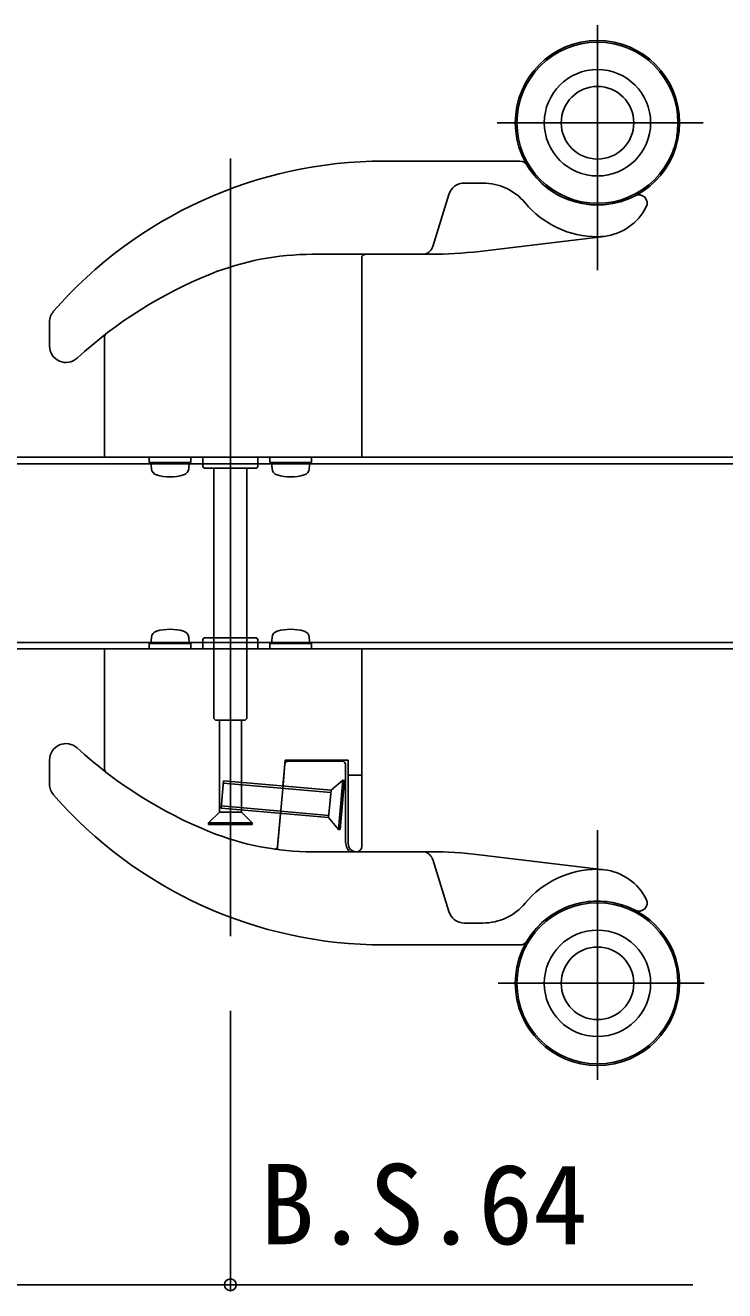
# Model space of a CAD drawing. Units: millimetres, scale not verified. Extents: x -875 to 875, y -1304 to 1298.
# Drawn here: x 411.8 to 539.5, y -491.6 to -260.7 of the extents above; entities that cross this region are included whole.
import ezdxf
from ezdxf.enums import TextEntityAlignment as Align

# ---------------------------------------------------------------- set-up
doc = ezdxf.new("R2010")
doc.units = ezdxf.units.MM
doc.header["$LTSCALE"] = 6
for name, color, linetype in [('0-4_YKK_11E', 7, 'Continuous'), ('0-5_YKK_12', 2, 'Continuous'), ('0-6_YKK_13', 4, 'Continuous'), ('0-8_YKK_D', 6, 'Continuous')]:
    doc.layers.add(name, color=color, linetype=linetype)
doc.styles.add('ＭＳ ゴシック', font='')
doc.styles.get('ＭＳ ゴシック').set_extended_font_data('MS Gothic')

msp = doc.modelspace()

# ---------------------------------------------------------------- linework, layer by layer
at = {"layer": '0-4_YKK_11E'}
for p, q in [((386.25, -339.5), (575.388, -339.5)), ((575.388, -374.5), (386.25, -374.5))]:
    msp.add_line(p, q, dxfattribs=at)
msp.add_lwpolyline([(575.388, -373.3), (393.45, -373.3), (393.45, -369.5), (394.25, -369.5), (394.25, -368.5), (393.45, -368.5), (393.45, -361.386), (394.25, -360), (394.25, -354), (393.45, -352.614), (393.45, -345.5), (394.25, -345.5), (394.25, -344.5), (393.45, -344.5), (393.45, -340.7), (575.388, -340.7)], dxfattribs=at)
at = {"layer": '0-5_YKK_12'}
for p, q in [((516.25, -305.377), (516.25, -260.723)), ((535.55, -278.5), (497.95, -278.5)), ((449.25, -285.042), (449.25, -426.904)), ((516.25, -453.1), (516.25, -407.57)), ((498.099, -435.5), (535.699, -435.5))]:
    msp.add_line(p, q, dxfattribs=at)
at = {"layer": '0-6_YKK_13'}
for p, q in [((477.25, -285.5), (502.108, -285.5)), ((491.966, -289.5), (495.344, -289.5)), ((489.098, -291.618), (486.184, -301.088)), ((517.444, -299.228), (494.713, -301.963)), ((464.25, -302.5), (484.286, -302.5)), ((473.25, -333), (473.25, -303)), ((485.755, -302.5), (484.286, -302.5)), ((416.25, -319.238), (416.25, -314.854)), ((426.25, -339.5), (426.25, -317.691)), ((473.25, -333), (473.25, -336.5)), ((434.45, -339.5), (434.45, -340.5)), ((434.45, -340.5), (442.05, -340.5)), ((434.848, -341.619), (434.75, -340.5)), ((441.75, -340.5), (441.652, -341.619)), ((442.05, -340.5), (442.05, -339.5)), ((444.25, -339.5), (444.25, -341.2)), ((444.55, -341.5), (453.95, -341.5)), ((452.25, -372.5), (452.25, -341.5)), ((454.25, -339.5), (454.25, -341.2)), ((456.45, -339.5), (456.45, -340.5)), ((456.45, -340.5), (464.05, -340.5)), ((456.848, -341.619), (456.75, -340.5)), ((463.75, -340.5), (463.652, -341.619)), ((464.05, -340.5), (464.05, -339.5)), ((434.45, -373.5), (434.45, -374.5)), ((442.05, -373.5), (434.45, -373.5)), ((434.75, -373.5), (434.848, -372.381)), ((441.652, -372.381), (441.75, -373.5)), ((442.05, -374.5), (442.05, -373.5)), ((444.25, -374.5), (444.25, -372.8)), ((444.55, -372.5), (453.95, -372.5)), ((452.25, -374.5), (452.25, -372.5)), ((454.25, -372.8), (454.25, -374.5)), ((456.45, -373.5), (456.45, -374.5)), ((464.05, -373.5), (456.45, -373.5)), ((456.75, -373.5), (456.848, -372.381)), ((463.652, -372.381), (463.75, -373.5)), ((464.05, -374.5), (464.05, -373.5)), ((426.25, -396.309), (426.25, -374.5)), ((426.25, -374.5), (473.25, -374.5)), ((446.25, -374.5), (446.25, -387.2)), ((452.25, -387.2), (452.25, -374.5)), ((473.25, -397.5), (473.25, -374.5)), ((446.25, -387.2), (446.55, -387.5)), ((446.55, -387.5), (451.95, -387.5)), ((447.25, -387.5), (447.25, -390.5)), ((451.25, -387.5), (451.25, -390.5)), ((451.95, -387.5), (452.25, -387.2)), ((447.25, -390.5), (447.25, -404.25)), ((451.25, -390.5), (451.25, -404.25)), ((416.25, -399.146), (416.25, -394.762)), ((458.838, -399.508), (459.25, -394.8)), ((459.21, -395.456), (458.869, -399.36)), ((470.75, -394.8), (459.25, -394.8)), ((459.708, -395), (469.75, -395)), ((470.25, -395.5), (470.25, -398.298)), ((447.962, -398.958), (467.587, -400.675)), ((447.997, -398.56), (467.622, -400.276)), ((458.869, -399.36), (458.407, -404.64)), ((467.622, -400.276), (469.789, -398.459)), ((469.789, -398.459), (469.004, -407.424)), ((470.088, -398.485), (469.303, -407.45)), ((469.789, -398.459), (470.088, -398.485)), ((470.25, -398.298), (470.25, -407.734)), ((470.75, -397.5), (470.75, -410)), ((473.25, -410.5), (473.25, -397.5)), ((467.186, -405.257), (467.622, -400.276)), ((467.221, -404.859), (447.596, -403.142)), ((445.25, -406.55), (445.25, -406.25)), ((451.25, -404.25), (453.25, -406.25)), ((453.25, -406.55), (453.25, -406.25)), ((457.871, -410.564), (458.403, -404.489)), ((458.407, -404.64), (457.879, -410.674)), ((445.25, -406.55), (453.25, -406.55)), ((470.25, -407.734), (470.25, -409.5)), ((484.286, -411.5), (464.25, -411.5)), ((484.286, -411.5), (485.755, -411.5)), ((486.184, -412.912), (489.098, -422.382)), ((494.713, -412.037), (517.444, -414.772)), ((495.344, -424.5), (491.966, -424.5)), ((502.108, -428.5), (477.25, -428.5))]:
    msp.add_line(p, q, dxfattribs=at)
for points in [[(473.25, -336.5), (473.25, -339.5), (426.25, -339.5)], [(446.25, -341.5), (446.25, -372.5), (446.25, -374.5)], [(470.75, -394.8), (470.75, -397.5), (473.25, -397.5)], [(467.186, -405.257), (447.561, -403.541), (447.997, -398.56)], [(451.25, -404.25), (447.25, -404.25), (445.25, -406.25), (453.25, -406.25)], [(469.303, -407.45), (469.004, -407.424), (467.186, -405.257)]]:
    msp.add_lwpolyline(points, dxfattribs=at)
for centre, radius in [((516.25, -278.5), 15), ((516.25, -278.5), 14.7), ((516.25, -278.5), 9.709), ((516.25, -278.5), 6.624), ((516.25, -435.5), 15), ((516.25, -435.5), 14.7), ((516.25, -435.5), 9.709), ((516.25, -435.5), 6.624)]:
    msp.add_circle(centre, radius, dxfattribs=at)
for centre, radius, start, end in [((477.25, -365.5), 80.001, 90.00041, 138.8719), ((502.108, -287), 1.5, 31.00806, 89.99901), ((516.25, -278.5), 15, 211.00806, 297.32214), ((491.966, -292.5), 3, 90, 162.89708), ((495.344, -299.5), 10, 39.77031, 90), ((516.25, -282.1), 17.2, 219.77031, 270), ((523.823, -293.159), 1.5, 332.99743, 117.32214), ((516.25, -278.5), 15, 261.17985, 278.82015), ((516.25, -289.3), 10, 276.85992, 332.99743), ((516.25, -289.3), 10, 270, 276.85992), ((484.273, -300.5), 2, 270, 330), ((485.755, -227.5), 75, 270, 276.85992), ((484.273, -300.5), 2, 330, 342.89708), ((464.25, -352.5), 50, 90.00002, 111.86372), ((474.05, -303.5), 1, 90, 143.55544), ((472.25, -303), 1, 0, 5.39634), ((475.422, -380.342), 79.999, 111.86371, 132.59171), ((419.25, -314.854), 3, 138.8714, 180), ((427.25, -317.691), 1, 141.82148, 180), ((419.247, -319.245), 2.997, 179.8597, 312.73203), ((436.143, -341.506), 1.3, 185, 254.11915), ((440.357, -341.506), 1.3, 285.88085, 355), ((444.55, -341.2), 0.3, 180, 270), ((453.95, -341.2), 0.3, 270, 0), ((458.143, -341.506), 1.3, 185, 254.11915), ((462.357, -341.506), 1.3, 285.88085, 355), ((438.25, -334.1), 9, 254.11915, 285.88085), ((460.25, -334.1), 9, 254.11915, 285.88085), ((436.143, -372.494), 1.3, 105.88085, 175), ((438.25, -379.9), 9, 74.11915, 105.88085), ((440.357, -372.494), 1.3, 5, 74.11915), ((458.143, -372.494), 1.3, 105.88085, 175), ((460.25, -379.9), 9, 74.11915, 105.88085), ((462.357, -372.494), 1.3, 5, 74.11915), ((444.55, -372.8), 0.3, 90, 180), ((453.95, -372.8), 0.3, 0, 90), ((419.247, -394.755), 2.997, 47.26797, 180.1403), ((475.422, -333.658), 79.999, 227.40829, 248.13629), ((427.25, -396.309), 1, 180, 218.17852), ((459.708, -395.5), 0.5, 90, 175), ((469.75, -395.5), 0.5, 0, 90), ((419.25, -399.146), 3, 180, 221.1286), ((477.25, -348.5), 80.001, 221.1281, 269.99959), ((464.25, -361.5), 50, 248.13628, 269.99998), ((457.373, -410.52), 0.5, 262.01427, 355), ((455.886, -410.5), 2, 343.07655, 355), ((473.25, -409.5), 3, 180, 221.81031), ((472.25, -410), 1.5, 180, 270), ((472.25, -410.5), 1, 270, 0), ((484.273, -413.5), 2, 30, 90), ((485.755, -486.5), 75, 83.14008, 90), ((484.273, -413.5), 2, 17.10292, 30), ((516.25, -431.9), 17.2, 90, 140.22969), ((516.25, -424.7), 10, 83.14008, 90), ((516.25, -424.7), 10, 27.00257, 83.14008), ((491.966, -421.5), 3, 197.10292, 270), ((495.344, -414.5), 10, 270, 320.22969), ((516.25, -435.5), 15, 62.67786, 148.99194), ((516.25, -435.5), 15, 81.17985, 98.82015), ((523.823, -420.841), 1.5, 242.67786, 27.00257), ((502.108, -427), 1.5, 270.00099, 328.99194)]:
    msp.add_arc(centre, radius, start, end, dxfattribs=at)
at = {"layer": '0-8_YKK_D'}
msp.add_line((449.25, -440.5), (449.25, -491.5), dxfattribs=at)
msp.add_lwpolyline([(385.25, -490.5), (449.25, -490.5), (533.641, -490.5)], dxfattribs=at)
msp.add_circle((449.25, -490.5), 1.075, dxfattribs=at)

# ---------------------------------------------------------------- texts
at = {"layer": '0-8_YKK_D', "style": 'ＭＳ ゴシック'}
msp.add_text('B.S.64', height=14.66, dxfattribs=at).set_placement((454.618, -487.5), align=Align.BOTTOM_LEFT)

doc.saveas('drawing.dxf')
